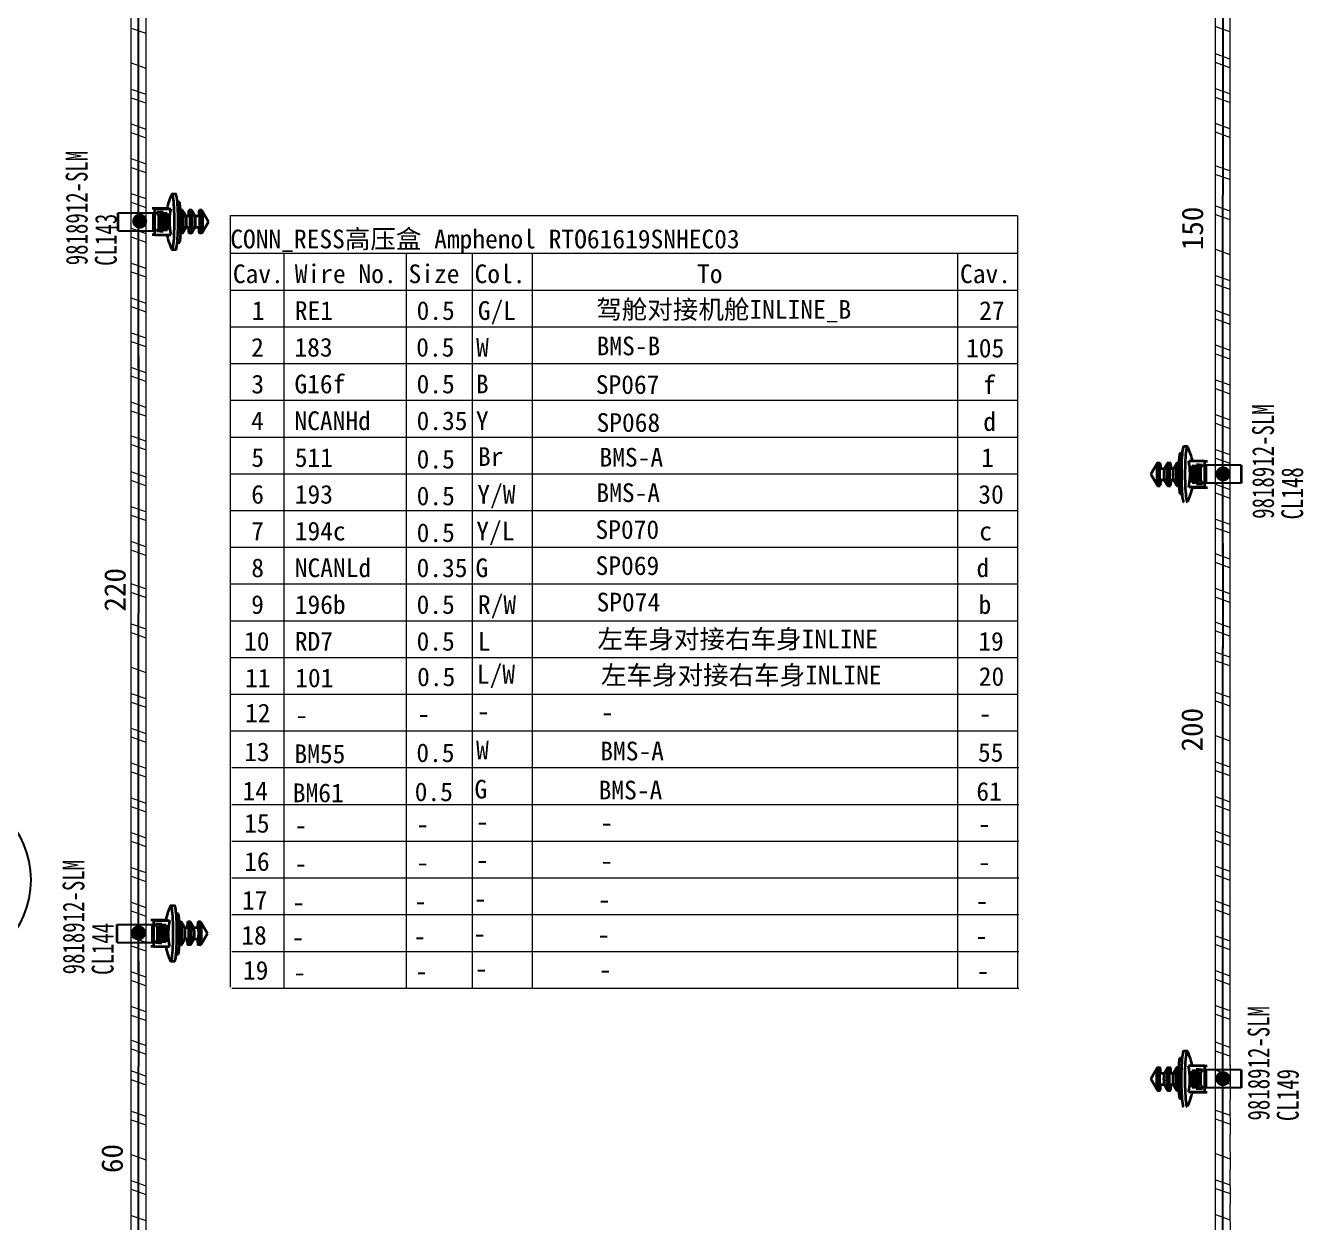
# Model space of a CAD drawing. Header units: millimetres. Extents: x 17 to 3784, y 12 to 1382.
# Drawn here: x 2020.1 to 2106.5, y 214.5 to 295.4 of the extents above; entities that cross this region are included whole.
import ezdxf

# ---------------------------------------------------------------- set-up
doc = ezdxf.new("R2010")
doc.units = ezdxf.units.MM
doc.layers.add('ENT', color=7, linetype='Continuous', lineweight=18)
doc.layers.add('粗实线层', color=7, linetype='Continuous', lineweight=35)
doc.styles.add('FangSong_GB2312_Style', font='simfang.ttf')
doc.styles.add('foton', font='', dxfattribs={"width": 0.7})
doc.styles.get('foton').set_extended_font_data('宋体')

msp = doc.modelspace()

# ---------------------------------------------------------------- hatches: boundary and pattern name
h = msp.add_hatch(color=0)
edge = h.paths.add_edge_path(flags=0)
edge.add_arc((2027.787, 282.21), 0.507, 180, 540)
h = msp.add_hatch(color=0)
edge = h.paths.add_edge_path(flags=0)
edge.add_arc((2101.051, 265.116), 0.507, 180, 540)
h = msp.add_hatch(color=0)
edge = h.paths.add_edge_path(flags=0)
edge.add_arc((2027.704, 234.071), 0.507, 180, 540)
h = msp.add_hatch(color=0)
edge = h.paths.add_edge_path(flags=0)
edge.add_arc((2101.041, 224.213), 0.507, 180, 540)

# ---------------------------------------------------------------- linework, layer by layer
at = {"color": 0, "lineweight": 35, "ltscale": 0.027679}
for p, q in [((2029.973, 284.053), (2030.219, 284.053)), ((2029.973, 280.288), (2030.219, 280.288)), ((2098.641, 266.975), (2098.396, 266.975)), ((2029.89, 235.915), (2030.136, 235.915)), ((2029.89, 232.15), (2030.136, 232.15)), ((2098.631, 226.072), (2098.386, 226.072))]:
    msp.add_line(p, q, dxfattribs=at)
at = {"color": 0}
for p, q in [((2026.336, 282.78), (2028.726, 282.779)), ((2026.336, 281.557), (2028.726, 281.561)), ((2102.278, 265.706), (2099.889, 265.702)), ((2102.278, 264.483), (2099.888, 264.484)), ((2026.254, 234.641), (2028.643, 234.641)), ((2026.253, 233.419), (2028.643, 233.422)), ((2102.268, 224.803), (2099.879, 224.799)), ((2102.268, 223.58), (2099.878, 223.581))]:
    msp.add_line(p, q, dxfattribs=at)
at = {"color": 0, "lineweight": 35, "ltscale": 0.137499}
for p, q in [((2026.336, 281.557), (2026.336, 282.78)), ((2028.726, 281.561), (2028.726, 282.779)), ((2099.889, 265.702), (2099.888, 264.484)), ((2102.278, 265.706), (2102.278, 264.483)), ((2026.253, 233.419), (2026.254, 234.641)), ((2028.643, 233.422), (2028.643, 234.641)), ((2099.879, 224.799), (2099.878, 223.581)), ((2102.268, 224.803), (2102.268, 223.58))]:
    msp.add_line(p, q, dxfattribs=at)
at = {"color": 0, "lineweight": 35, "ltscale": 0.021804}
for p, q in [((2028.813, 283.052), (2028.62, 283.061)), ((2029.172, 282.728), (2029.365, 282.72)), ((2028.813, 281.28), (2028.62, 281.289)), ((2029.171, 281.621), (2029.364, 281.613)), ((2029.171, 281.532), (2029.364, 281.524)), ((2029.458, 281.621), (2029.651, 281.613)), ((2099.156, 265.641), (2098.963, 265.65)), ((2099.443, 265.73), (2099.25, 265.738)), ((2099.443, 265.641), (2099.25, 265.65)), ((2099.802, 265.982), (2099.995, 265.974)), ((2099.442, 264.534), (2099.249, 264.542)), ((2099.801, 264.21), (2099.994, 264.202)), ((2028.73, 234.914), (2028.537, 234.922)), ((2029.089, 234.59), (2029.282, 234.582)), ((2029.088, 233.394), (2029.281, 233.386)), ((2029.089, 233.483), (2029.282, 233.474)), ((2029.375, 233.483), (2029.568, 233.474)), ((2028.73, 233.142), (2028.537, 233.15)), ((2099.146, 224.739), (2098.953, 224.747)), ((2099.433, 224.827), (2099.24, 224.836)), ((2099.433, 224.739), (2099.24, 224.747)), ((2099.792, 225.079), (2099.985, 225.071)), ((2099.433, 223.631), (2099.24, 223.639)), ((2099.791, 223.307), (2099.984, 223.299))]:
    msp.add_line(p, q, dxfattribs=at)
at = {"color": 0, "lineweight": 35, "ltscale": 0.113794}
for p, q in [((2029.628, 283.061), (2028.62, 283.061)), ((2098.986, 264.202), (2099.994, 264.202)), ((2029.546, 234.922), (2028.537, 234.922)), ((2098.976, 223.299), (2099.984, 223.299))]:
    msp.add_line(p, q, dxfattribs=at)
at = {"color": 0, "lineweight": 35, "ltscale": 0.120856}
for p, q in [((2028.813, 283.052), (2029.884, 283.052)), ((2028.813, 281.28), (2029.883, 281.28)), ((2099.802, 265.982), (2098.731, 265.982)), ((2099.801, 264.21), (2098.73, 264.21)), ((2028.73, 234.914), (2029.801, 234.914)), ((2028.73, 233.142), (2029.801, 233.142)), ((2099.792, 225.079), (2098.721, 225.079)), ((2099.791, 223.307), (2098.72, 223.307))]:
    msp.add_line(p, q, dxfattribs=at)
at = {"color": 0, "lineweight": 35, "ltscale": 0.199999}
for p, q in [((2028.813, 281.28), (2028.813, 283.052)), ((2099.802, 265.982), (2099.801, 264.21)), ((2028.73, 233.142), (2028.73, 234.914)), ((2099.792, 225.079), (2099.791, 223.307))]:
    msp.add_line(p, q, dxfattribs=at)
at = {"color": 0, "lineweight": 35, "ltscale": 0.015}
for p, q in [((2028.946, 282.809), (2028.946, 282.676)), ((2099.669, 264.454), (2099.669, 264.587)), ((2028.863, 234.67), (2028.863, 234.538)), ((2099.659, 223.551), (2099.659, 223.684))]:
    msp.add_line(p, q, dxfattribs=at)
at = {"color": 0, "lineweight": 35, "ltscale": 0.047321}
for p, q in [((2029.365, 282.809), (2028.946, 282.809)), ((2029.364, 281.524), (2028.945, 281.524)), ((2099.25, 265.738), (2099.669, 265.738)), ((2099.249, 264.454), (2099.669, 264.454)), ((2029.282, 234.67), (2028.863, 234.67)), ((2029.281, 233.386), (2028.862, 233.386)), ((2099.24, 224.836), (2099.659, 224.836)), ((2099.24, 223.551), (2099.659, 223.551))]:
    msp.add_line(p, q, dxfattribs=at)
at = {"color": 0, "lineweight": 35, "ltscale": 0.012463}
for p, q in [((2028.946, 282.681), (2029.056, 282.676)), ((2099.669, 264.582), (2099.558, 264.587)), ((2028.863, 234.542), (2028.973, 234.538)), ((2099.659, 223.679), (2099.549, 223.684))]:
    msp.add_line(p, q, dxfattribs=at)
at = {"color": 0, "lineweight": 35, "ltscale": 0.012451}
for p, q in [((2028.946, 282.676), (2029.056, 282.676)), ((2029.38, 282.609), (2029.49, 282.609)), ((2028.945, 281.657), (2029.055, 281.657)), ((2029.38, 281.723), (2029.49, 281.723)), ((2099.234, 265.54), (2099.124, 265.54)), ((2099.669, 265.605), (2099.559, 265.605)), ((2099.234, 264.654), (2099.124, 264.654)), ((2099.669, 264.587), (2099.558, 264.587)), ((2028.863, 234.538), (2028.973, 234.538)), ((2029.297, 234.47), (2029.408, 234.47)), ((2028.862, 233.519), (2028.973, 233.519)), ((2029.297, 233.584), (2029.407, 233.584)), ((2099.659, 224.703), (2099.549, 224.703)), ((2099.225, 224.637), (2099.114, 224.637)), ((2099.224, 223.751), (2099.114, 223.751)), ((2099.659, 223.684), (2099.549, 223.684))]:
    msp.add_line(p, q, dxfattribs=at)
at = {"color": 0, "lineweight": 35, "ltscale": 0.114999}
for p, q in [((2029.056, 282.676), (2029.055, 281.657)), ((2099.558, 264.587), (2099.559, 265.605)), ((2028.973, 234.538), (2028.973, 233.519)), ((2099.549, 223.684), (2099.549, 224.703))]:
    msp.add_line(p, q, dxfattribs=at)
at = {"color": 0, "lineweight": 35, "ltscale": 0.009064}
for p, q in [((2029.172, 282.728), (2029.172, 282.809)), ((2099.442, 264.534), (2099.442, 264.454)), ((2029.089, 234.59), (2029.089, 234.67)), ((2099.433, 223.631), (2099.433, 223.551))]:
    msp.add_line(p, q, dxfattribs=at)
at = {"color": 0, "lineweight": 35, "ltscale": 0.1}
for p, q in [((2029.18, 281.724), (2029.18, 282.61)), ((2029.574, 281.727), (2029.574, 282.613)), ((2099.04, 265.536), (2099.04, 264.65)), ((2099.434, 265.539), (2099.434, 264.653)), ((2029.097, 233.585), (2029.098, 234.471)), ((2029.491, 233.588), (2029.491, 234.474)), ((2099.03, 224.633), (2099.03, 223.747)), ((2099.424, 224.636), (2099.424, 223.75))]:
    msp.add_line(p, q, dxfattribs=at)
at = {"color": 0, "lineweight": 35, "ltscale": 0.018183}
for p, q in [((2029.342, 282.61), (2029.18, 282.61)), ((2099.273, 264.652), (2099.434, 264.653)), ((2029.259, 234.472), (2029.098, 234.471)), ((2099.263, 223.749), (2099.424, 223.75))]:
    msp.add_line(p, q, dxfattribs=at)
at = {"color": 0, "lineweight": 35, "ltscale": 0.000439867}
for p, q in [((2029.18, 282.61), (2029.184, 282.61)), ((2099.434, 264.653), (2099.43, 264.653)), ((2029.098, 234.471), (2029.101, 234.471)), ((2099.424, 223.75), (2099.42, 223.75))]:
    msp.add_line(p, q, dxfattribs=at)
at = {"color": 0, "lineweight": 35, "ltscale": 0.019922}
for p, q in [((2029.184, 282.61), (2029.361, 282.61)), ((2029.184, 281.724), (2029.361, 281.724)), ((2099.43, 265.539), (2099.254, 265.539)), ((2099.43, 264.653), (2099.253, 264.653)), ((2029.101, 234.471), (2029.278, 234.471)), ((2029.101, 233.585), (2029.278, 233.585)), ((2099.42, 224.636), (2099.244, 224.636)), ((2099.42, 223.75), (2099.244, 223.75))]:
    msp.add_line(p, q, dxfattribs=at)
at = {"color": 0, "lineweight": 35, "ltscale": 0.099999}
for p, q in [((2029.184, 281.724), (2029.184, 282.61)), ((2029.361, 281.724), (2029.361, 282.61)), ((2099.254, 265.539), (2099.253, 264.653)), ((2099.43, 265.539), (2099.43, 264.653)), ((2029.101, 233.585), (2029.101, 234.471)), ((2029.278, 233.585), (2029.278, 234.471)), ((2099.244, 224.636), (2099.244, 223.75)), ((2099.42, 224.636), (2099.42, 223.75))]:
    msp.add_line(p, q, dxfattribs=at)
at = {"color": 0, "lineweight": 35, "ltscale": 0.002853}
for p, q in [((2029.316, 282.611), (2029.342, 282.61)), ((2099.298, 264.651), (2099.273, 264.652)), ((2029.233, 234.473), (2029.259, 234.472)), ((2099.288, 223.748), (2099.263, 223.749))]:
    msp.add_line(p, q, dxfattribs=at)
at = {"color": 0, "lineweight": 35, "ltscale": 0.023842}
for p, q in [((2029.536, 282.614), (2029.325, 282.612)), ((2099.078, 264.648), (2099.29, 264.651)), ((2029.453, 234.476), (2029.242, 234.473)), ((2099.069, 223.745), (2099.28, 223.748))]:
    msp.add_line(p, q, dxfattribs=at)
at = {"color": 0, "lineweight": 35, "ltscale": 0.002181}
for p, q in [((2029.361, 282.61), (2029.38, 282.609)), ((2029.361, 281.724), (2029.38, 281.723)), ((2099.254, 265.539), (2099.234, 265.54)), ((2099.253, 264.653), (2099.234, 264.654)), ((2029.278, 234.471), (2029.297, 234.47)), ((2029.278, 233.585), (2029.297, 233.584)), ((2099.244, 224.636), (2099.225, 224.637)), ((2099.244, 223.75), (2099.224, 223.751))]:
    msp.add_line(p, q, dxfattribs=at)
at = {"color": 0, "lineweight": 35, "ltscale": 0.010001}
for p, q in [((2029.365, 282.72), (2029.365, 282.809)), ((2029.364, 281.524), (2029.364, 281.613)), ((2099.25, 265.738), (2099.25, 265.65)), ((2099.249, 264.542), (2099.249, 264.454)), ((2029.282, 234.582), (2029.282, 234.67)), ((2029.281, 233.386), (2029.282, 233.474)), ((2099.24, 224.836), (2099.24, 224.747)), ((2099.24, 223.639), (2099.24, 223.551))]:
    msp.add_line(p, q, dxfattribs=at)
at = {"color": 0, "lineweight": 35, "ltscale": 0.032379}
for p, q in [((2029.652, 282.72), (2029.365, 282.72)), ((2098.963, 264.542), (2099.249, 264.542)), ((2029.569, 234.582), (2029.282, 234.582)), ((2098.953, 223.639), (2099.24, 223.639))]:
    msp.add_line(p, q, dxfattribs=at)
at = {"color": 0, "lineweight": 35, "ltscale": 0.099998}
for p, q in [((2029.38, 281.723), (2029.38, 282.609)), ((2029.49, 281.723), (2029.49, 282.609)), ((2099.124, 265.54), (2099.124, 264.654)), ((2099.234, 265.54), (2099.234, 264.654)), ((2029.297, 233.584), (2029.297, 234.47)), ((2029.407, 233.584), (2029.408, 234.47)), ((2099.114, 224.637), (2099.114, 223.751)), ((2099.225, 224.637), (2099.224, 223.751))]:
    msp.add_line(p, q, dxfattribs=at)
at = {"color": 0, "lineweight": 35, "ltscale": 0.012045}
for p, q in [((2029.459, 282.72), (2029.459, 282.613)), ((2099.156, 264.542), (2099.156, 264.649)), ((2029.376, 234.582), (2029.376, 234.475)), ((2099.146, 223.639), (2099.146, 223.746))]:
    msp.add_line(p, q, dxfattribs=at)
at = {"color": 0, "lineweight": 35, "ltscale": 0.001513}
for p, q in [((2029.49, 282.609), (2029.477, 282.611)), ((2099.124, 264.654), (2099.137, 264.651)), ((2029.408, 234.47), (2029.394, 234.473)), ((2099.114, 223.751), (2099.127, 223.748))]:
    msp.add_line(p, q, dxfattribs=at)
at = {"color": 0, "lineweight": 35, "ltscale": 0.010273}
for p, q in [((2029.483, 282.611), (2029.574, 282.613)), ((2099.131, 264.651), (2099.04, 264.65)), ((2029.4, 234.473), (2029.491, 234.474)), ((2099.121, 223.748), (2099.03, 223.747))]:
    msp.add_line(p, q, dxfattribs=at)
at = {"color": 0, "lineweight": 35, "ltscale": 0.004356}
for p, q in [((2029.574, 282.613), (2029.536, 282.614)), ((2099.04, 264.65), (2099.078, 264.648)), ((2029.491, 234.474), (2029.453, 234.476)), ((2099.03, 223.747), (2099.069, 223.745))]:
    msp.add_line(p, q, dxfattribs=at)
at = {"color": 0, "lineweight": 35, "ltscale": 0.124999}
for p, q in [((2029.652, 282.72), (2029.651, 281.613)), ((2098.963, 264.542), (2098.963, 265.65)), ((2029.569, 234.582), (2029.568, 233.474)), ((2098.953, 223.639), (2098.953, 224.747))]:
    msp.add_line(p, q, dxfattribs=at)
at = {"color": 0, "lineweight": 35, "ltscale": 0.018536}
for p, q in [((2030.68, 282.946), (2030.516, 282.946)), ((2097.934, 264.317), (2098.098, 264.317)), ((2030.597, 234.808), (2030.433, 234.808)), ((2097.924, 223.414), (2098.089, 223.414))]:
    msp.add_line(p, q, dxfattribs=at)
at = {"color": 0, "lineweight": 35, "ltscale": 0.051178}
for p, q in [((2030.921, 282.547), (2030.69, 282.938)), ((2097.693, 264.715), (2097.924, 264.325)), ((2030.838, 234.409), (2030.607, 234.799)), ((2097.683, 223.812), (2097.914, 223.422))]:
    msp.add_line(p, q, dxfattribs=at)
at = {"color": 0, "lineweight": 35, "ltscale": 0.019769}
for p, q in [((2031.299, 282.946), (2031.124, 282.946)), ((2031.299, 281.395), (2031.124, 281.395)), ((2097.315, 265.867), (2097.49, 265.867)), ((2097.315, 264.317), (2097.49, 264.317)), ((2031.217, 234.808), (2031.041, 234.808)), ((2031.217, 233.257), (2031.041, 233.257)), ((2097.305, 224.964), (2097.48, 224.964)), ((2097.305, 223.414), (2097.48, 223.414))]:
    msp.add_line(p, q, dxfattribs=at)
at = {"color": 0, "lineweight": 35, "ltscale": 0.051179}
for p, q in [((2031.54, 282.547), (2031.309, 282.938)), ((2031.54, 281.794), (2031.309, 281.404)), ((2097.074, 265.469), (2097.305, 265.859)), ((2097.074, 264.715), (2097.305, 264.325)), ((2031.457, 234.409), (2031.226, 234.799)), ((2031.457, 233.655), (2031.226, 233.265)), ((2097.064, 224.566), (2097.295, 224.956)), ((2097.064, 223.812), (2097.295, 223.422))]:
    msp.add_line(p, q, dxfattribs=at)
at = {"color": 0, "lineweight": 35, "ltscale": 0.017883}
for p, q in [((2031.982, 282.946), (2031.824, 282.946)), ((2031.982, 281.395), (2031.824, 281.395)), ((2096.632, 265.867), (2096.791, 265.867)), ((2096.632, 264.317), (2096.791, 264.317)), ((2031.899, 234.808), (2031.741, 234.808)), ((2031.899, 233.257), (2031.741, 233.257)), ((2096.622, 224.964), (2096.781, 224.964)), ((2096.622, 223.414), (2096.781, 223.414))]:
    msp.add_line(p, q, dxfattribs=at)
at = {"color": 0, "lineweight": 35, "ltscale": 0.10061}
for p, q in [((2032.446, 282.171), (2031.992, 282.938)), ((2096.168, 265.092), (2096.622, 264.325)), ((2032.363, 234.032), (2031.909, 234.799)), ((2096.158, 224.189), (2096.613, 223.422))]:
    msp.add_line(p, q, dxfattribs=at)
at = {"color": 0, "lineweight": 35, "ltscale": 0.02207}
for p, q in [((2030.575, 282.551), (2030.379, 282.551)), ((2030.575, 281.79), (2030.379, 281.79)), ((2098.039, 265.473), (2098.235, 265.473)), ((2098.039, 264.711), (2098.235, 264.711)), ((2030.492, 234.413), (2030.296, 234.413)), ((2030.492, 233.651), (2030.296, 233.651)), ((2098.03, 224.57), (2098.225, 224.57)), ((2098.03, 223.808), (2098.225, 223.808))]:
    msp.add_line(p, q, dxfattribs=at)
at = {"color": 0, "lineweight": 35, "ltscale": 0.051177}
for p, q in [((2030.921, 281.794), (2030.69, 281.404)), ((2097.693, 265.469), (2097.924, 265.859)), ((2030.838, 233.655), (2030.607, 233.265)), ((2097.683, 224.566), (2097.914, 224.956))]:
    msp.add_line(p, q, dxfattribs=at)
at = {"color": 0, "lineweight": 35, "ltscale": 0.029858}
for p, q in [((2031.183, 282.551), (2030.919, 282.551)), ((2031.183, 281.79), (2030.919, 281.79)), ((2097.431, 265.473), (2097.696, 265.473)), ((2097.431, 264.711), (2097.696, 264.711)), ((2031.1, 234.413), (2030.836, 234.413)), ((2031.1, 233.651), (2030.836, 233.651)), ((2097.421, 224.57), (2097.686, 224.57)), ((2097.421, 223.808), (2097.686, 223.808))]:
    msp.add_line(p, q, dxfattribs=at)
at = {"color": 0, "lineweight": 35, "ltscale": 0.032245}
for p, q in [((2031.824, 282.551), (2031.538, 282.551)), ((2031.824, 281.79), (2031.538, 281.79)), ((2096.791, 265.473), (2097.076, 265.473)), ((2096.791, 264.711), (2097.076, 264.711)), ((2031.741, 234.413), (2031.455, 234.413)), ((2031.741, 233.651), (2031.455, 233.651)), ((2096.781, 224.57), (2097.066, 224.57)), ((2096.781, 223.808), (2097.066, 223.808))]:
    msp.add_line(p, q, dxfattribs=at)
at = {"color": 0, "lineweight": 35, "ltscale": 0.100609}
for p, q in [((2032.446, 282.171), (2031.992, 281.404)), ((2096.168, 265.092), (2096.622, 265.859)), ((2032.363, 234.032), (2031.909, 233.265)), ((2096.158, 224.189), (2096.612, 224.956))]:
    msp.add_line(p, q, dxfattribs=at)
at = {"color": 0, "lineweight": 35, "ltscale": 0.014999}
for p, q in [((2028.945, 281.657), (2028.945, 281.524)), ((2099.669, 265.605), (2099.669, 265.738)), ((2028.862, 233.519), (2028.862, 233.386)), ((2099.659, 224.703), (2099.659, 224.836))]:
    msp.add_line(p, q, dxfattribs=at)
at = {"color": 0, "lineweight": 35, "ltscale": 0.025537}
for p, q in [((2029.171, 281.532), (2028.945, 281.532)), ((2099.443, 265.73), (2099.669, 265.73)), ((2029.088, 233.394), (2028.862, 233.394)), ((2099.433, 224.827), (2099.659, 224.827))]:
    msp.add_line(p, q, dxfattribs=at)
at = {"color": 0, "lineweight": 35, "ltscale": 0.01}
for p, q in [((2029.171, 281.532), (2029.171, 281.621)), ((2099.443, 265.73), (2099.443, 265.641)), ((2029.088, 233.394), (2029.089, 233.483)), ((2099.433, 224.827), (2099.433, 224.739))]:
    msp.add_line(p, q, dxfattribs=at)
at = {"color": 0, "lineweight": 35, "ltscale": 0.032373}
for p, q in [((2029.458, 281.621), (2029.171, 281.621)), ((2029.651, 281.613), (2029.364, 281.613)), ((2098.963, 265.65), (2099.25, 265.65)), ((2099.156, 265.641), (2099.443, 265.641)), ((2029.375, 233.483), (2029.089, 233.483)), ((2029.568, 233.474), (2029.282, 233.474)), ((2098.953, 224.747), (2099.24, 224.747)), ((2099.146, 224.739), (2099.433, 224.739))]:
    msp.add_line(p, q, dxfattribs=at)
at = {"color": 0, "lineweight": 35, "ltscale": 0.000439834}
for p, q in [((2029.18, 281.724), (2029.184, 281.724)), ((2099.434, 265.539), (2099.43, 265.539)), ((2029.097, 233.585), (2029.101, 233.585)), ((2099.424, 224.636), (2099.42, 224.636))]:
    msp.add_line(p, q, dxfattribs=at)
at = {"color": 0, "lineweight": 35, "ltscale": 0.01149}
for p, q in [((2029.458, 281.723), (2029.458, 281.621)), ((2099.156, 265.54), (2099.156, 265.641)), ((2029.375, 233.584), (2029.375, 233.483)), ((2099.146, 224.637), (2099.146, 224.739))]:
    msp.add_line(p, q, dxfattribs=at)
at = {"color": 0, "lineweight": 35, "ltscale": 0.009468}
for p, q in [((2029.49, 281.725), (2029.574, 281.727)), ((2099.124, 265.537), (2099.04, 265.536)), ((2029.407, 233.587), (2029.491, 233.588)), ((2099.114, 224.634), (2099.03, 224.633))]:
    msp.add_line(p, q, dxfattribs=at)
at = {"color": 0, "lineweight": 35, "ltscale": 0.01853}
for p, q in [((2030.68, 281.395), (2030.516, 281.395)), ((2097.934, 265.867), (2098.098, 265.867)), ((2030.597, 233.257), (2030.433, 233.257)), ((2097.924, 224.964), (2098.088, 224.964))]:
    msp.add_line(p, q, dxfattribs=at)
at = {"color": 0, "linetype": 'Continuous', "lineweight": 25}
for points in [[(2101.031, 301.3), (2101.031, 283.96)], [(2027.706, 272.268), (2027.706, 296.564)], [(2101.031, 259.664), (2101.031, 283.96)], [(2027.704, 273.025), (2027.704, 255.685)], [(2101.031, 260.423), (2101.031, 253.321)], [(2027.704, 231.389), (2027.704, 255.685)], [(2101.032, 225.021), (2101.032, 253.391)], [(2027.704, 232.148), (2027.704, 225.046)], [(2027.703, 198.432), (2027.703, 225.054)], [(2101.033, 198.492), (2101.033, 225.114)]]:
    msp.add_lwpolyline(points, dxfattribs=at)
at = {"color": 0, "linetype": 'Continuous', "lineweight": 13}
for points in [[(2101.031, 301.291), (2101.031, 283.96)], [(2027.706, 296.564), (2027.706, 273.053)], [(2101.031, 283.96), (2101.031, 260.45)], [(2033.912, 282.589), (2087.148, 282.589)], [(2033.912, 282.589), (2033.912, 230.396)], [(2033.912, 280.039), (2087.148, 280.039)], [(2033.912, 277.553), (2087.148, 277.553)], [(2033.912, 275.068), (2087.148, 275.068)], [(2027.704, 273.016), (2027.704, 255.685)], [(2033.912, 272.582), (2087.148, 272.582)], [(2033.912, 270.097), (2087.148, 270.097)], [(2033.912, 267.611), (2087.148, 267.611)], [(2033.912, 265.126), (2087.148, 265.126)], [(2033.912, 262.64), (2087.148, 262.64)], [(2033.912, 260.154), (2087.148, 260.154)], [(2101.031, 260.415), (2101.031, 253.321)], [(2033.912, 257.669), (2087.148, 257.669)], [(2027.704, 255.685), (2027.704, 232.174)], [(2033.912, 255.183), (2087.148, 255.183)], [(2033.912, 252.698), (2087.148, 252.698)], [(2101.032, 251.065), (2101.032, 227.554)], [(2033.912, 250.212), (2087.148, 250.212)], [(2033.912, 247.727), (2087.148, 247.727)], [(2034.015, 245.249), (2087.252, 245.249)], [(2034.015, 242.763), (2087.252, 242.763)], [(2034.015, 240.278), (2087.252, 240.278)], [(2034.015, 237.792), (2087.252, 237.792)], [(2034.015, 235.307), (2087.252, 235.307)], [(2034.015, 232.821), (2087.252, 232.821)], [(2027.704, 232.139), (2027.704, 225.046)], [(2034.015, 230.336), (2087.252, 230.336)], [(2027.703, 222.728), (2027.703, 199.217)], [(2101.033, 222.788), (2101.033, 199.277)]]:
    msp.add_lwpolyline(points, dxfattribs=at)
at = {"color": 0, "linetype": 'Continuous', "lineweight": 0}
for points in [[(2027.217, 294.209), (2027.216, 296.564)], [(2028.195, 296.564), (2028.197, 294.209)], [(2100.541, 294.231), (2100.541, 296.585)], [(2101.522, 296.585), (2101.522, 294.231)], [(2027.216, 295.269), (2028.197, 294.916)], [(2101.503, 295.025), (2100.522, 295.378)], [(2027.217, 291.855), (2027.216, 294.209)], [(2028.195, 294.209), (2028.197, 291.855)], [(2100.541, 291.877), (2100.541, 294.231)], [(2101.522, 294.231), (2101.522, 291.877)], [(2101.522, 293.172), (2100.541, 293.525)], [(2027.216, 292.915), (2028.197, 292.561)], [(2101.522, 292.583), (2100.541, 292.936)], [(2027.217, 289.501), (2027.216, 291.855)], [(2028.195, 291.855), (2028.197, 289.501)], [(2100.541, 289.522), (2100.541, 291.877)], [(2101.522, 291.877), (2101.522, 289.522)], [(2027.216, 291.149), (2028.197, 290.796)], [(2027.216, 290.56), (2028.197, 290.207)], [(2101.522, 290.817), (2100.541, 291.17)], [(2101.522, 290.229), (2100.541, 290.582)], [(2100.541, 286.16), (2100.541, 289.522)], [(2101.522, 289.522), (2101.522, 286.079)], [(2027.217, 287.146), (2027.216, 289.501)], [(2027.216, 288.794), (2028.197, 288.441)], [(2028.195, 289.501), (2028.197, 287.146)], [(2101.522, 288.463), (2100.541, 288.816)], [(2027.216, 288.206), (2028.197, 287.853)], [(2101.522, 287.874), (2100.541, 288.227)], [(2027.217, 284.792), (2027.216, 287.146)], [(2028.195, 287.146), (2028.197, 284.792)], [(2027.216, 286.44), (2028.197, 286.087)], [(2100.541, 283.96), (2100.541, 286.314)], [(2101.522, 286.314), (2101.522, 283.96)], [(2027.216, 285.851), (2028.197, 285.498)], [(2101.51, 285.609), (2100.529, 285.962)], [(2101.51, 285.02), (2100.529, 285.373)], [(2027.217, 282.438), (2027.216, 284.792)], [(2028.195, 284.792), (2028.197, 282.438)], [(2027.216, 284.086), (2028.197, 283.733)], [(2027.216, 283.497), (2028.197, 283.144)], [(2100.542, 281.606), (2100.541, 283.96)], [(2101.521, 283.96), (2101.522, 281.606)], [(2100.541, 283.254), (2101.522, 282.902)], [(2100.541, 282.665), (2101.522, 282.312)], [(2027.217, 280.083), (2027.216, 282.438)], [(2028.195, 282.438), (2028.197, 280.083)], [(2027.216, 281.731), (2028.197, 281.378)], [(2027.216, 281.143), (2028.197, 280.79)], [(2100.542, 279.251), (2100.541, 281.606)], [(2101.521, 281.606), (2101.522, 279.251)], [(2027.217, 277.729), (2027.216, 280.083)], [(2028.195, 280.083), (2028.197, 277.729)], [(2100.541, 280.311), (2101.522, 279.958)], [(2027.216, 279.377), (2028.197, 279.024)], [(2100.542, 276.897), (2100.541, 279.251)], [(2101.521, 279.251), (2101.522, 276.897)], [(2027.216, 278.788), (2028.197, 278.435)], [(2100.541, 278.545), (2101.522, 278.192)], [(2027.217, 275.375), (2027.216, 277.729)], [(2028.195, 277.729), (2028.197, 275.375)], [(2100.541, 277.957), (2101.522, 277.603)], [(2027.216, 277.023), (2028.197, 276.67)], [(2100.542, 274.543), (2100.541, 276.897)], [(2101.521, 276.897), (2101.522, 274.543)], [(2027.216, 276.434), (2028.197, 276.081)], [(2100.541, 276.191), (2101.522, 275.838)], [(2027.217, 273.02), (2027.216, 275.375)], [(2028.195, 275.375), (2028.197, 273.02)], [(2100.541, 275.602), (2101.522, 275.249)], [(2027.216, 274.668), (2028.197, 274.315)], [(2027.216, 274.08), (2028.197, 273.727)], [(2100.542, 272.188), (2100.541, 274.543)], [(2101.521, 274.543), (2101.522, 272.188)], [(2100.541, 273.836), (2101.522, 273.483)], [(2100.541, 273.248), (2101.522, 272.895)], [(2027.213, 270.664), (2027.213, 273.019)], [(2028.194, 271.959), (2027.213, 272.312)], [(2028.194, 273.019), (2028.194, 270.664)], [(2028.194, 271.371), (2027.213, 271.724)], [(2100.542, 269.834), (2100.541, 272.188)], [(2100.541, 271.482), (2101.522, 271.129)], [(2101.521, 272.188), (2101.522, 269.834)], [(2027.213, 268.31), (2027.213, 270.664)], [(2028.194, 270.664), (2028.194, 268.31)], [(2100.541, 270.893), (2101.522, 270.54)], [(2028.194, 269.605), (2027.213, 269.958)], [(2100.542, 267.48), (2100.541, 269.834)], [(2101.521, 269.834), (2101.522, 267.48)], [(2028.194, 269.016), (2027.213, 269.369)], [(2100.541, 269.128), (2101.522, 268.775)], [(2027.213, 265.956), (2027.213, 268.31)], [(2028.194, 268.31), (2028.194, 265.956)], [(2100.541, 268.539), (2101.522, 268.186)], [(2028.175, 267.338), (2027.194, 267.691)], [(2028.175, 266.749), (2027.194, 267.103)], [(2100.542, 265.125), (2100.541, 267.48)], [(2101.521, 267.48), (2101.522, 265.125)], [(2100.541, 266.773), (2101.522, 266.42)], [(2027.213, 263.601), (2027.213, 265.956)], [(2028.194, 265.956), (2028.194, 263.601)], [(2100.541, 266.185), (2101.522, 265.832)], [(2028.194, 264.896), (2027.213, 265.249)], [(2028.194, 264.308), (2027.213, 264.661)], [(2100.542, 262.771), (2100.541, 265.125)], [(2101.521, 265.125), (2101.522, 262.771)], [(2027.213, 261.247), (2027.213, 263.601)], [(2028.194, 263.601), (2028.194, 261.247)], [(2100.541, 264.419), (2101.522, 264.066)], [(2100.541, 263.83), (2101.522, 263.477)], [(2028.194, 262.542), (2027.213, 262.895)], [(2100.542, 260.417), (2100.541, 262.771)], [(2101.521, 262.771), (2101.522, 260.417)], [(2028.194, 261.953), (2027.213, 262.306)], [(2100.541, 262.065), (2101.522, 261.711)], [(2027.213, 257.884), (2027.213, 261.247)], [(2028.194, 261.247), (2028.194, 257.804)], [(2100.541, 261.476), (2101.522, 261.123)], [(2028.194, 260.187), (2027.213, 260.541)], [(2100.541, 258.063), (2100.541, 260.417)], [(2101.522, 260.417), (2101.522, 258.063)], [(2028.194, 259.599), (2027.213, 259.952)], [(2101.522, 259.358), (2100.541, 259.711)], [(2101.522, 258.769), (2100.541, 259.122)], [(2028.182, 257.333), (2027.201, 257.687)], [(2027.213, 255.685), (2027.213, 258.039)], [(2028.194, 258.039), (2028.194, 255.685)], [(2100.541, 255.709), (2100.541, 258.063)], [(2101.522, 258.063), (2101.522, 255.709)], [(2028.182, 256.745), (2027.201, 257.098)], [(2101.522, 257.004), (2100.541, 257.357)], [(2101.522, 256.415), (2100.541, 256.768)], [(2027.214, 253.33), (2027.213, 255.685)], [(2027.213, 254.978), (2028.194, 254.626)], [(2028.193, 255.685), (2028.194, 253.33)], [(2101.502, 254.737), (2100.521, 255.09)], [(2100.541, 253.354), (2100.541, 255.709)], [(2101.522, 255.709), (2101.522, 253.354)], [(2027.213, 254.39), (2028.194, 254.037)], [(2101.502, 254.148), (2100.521, 254.501)], [(2027.214, 250.976), (2027.213, 253.33)], [(2028.193, 253.33), (2028.194, 250.976)], [(2100.541, 251.065), (2100.541, 253.419)], [(2101.522, 253.419), (2101.522, 251.065)], [(2101.51, 252.713), (2100.529, 253.067)], [(2101.51, 252.125), (2100.529, 252.478)], [(2027.213, 252.035), (2028.194, 251.682)], [(2027.214, 248.622), (2027.213, 250.976)], [(2028.193, 250.976), (2028.194, 248.622)], [(2100.543, 248.71), (2100.541, 251.065)], [(2101.521, 251.065), (2101.522, 248.71)], [(2027.213, 250.27), (2028.194, 249.917)], [(2100.541, 250.358), (2101.522, 250.007)], [(2100.541, 249.77), (2101.522, 249.417)], [(2027.213, 249.681), (2028.194, 249.328)], [(2027.214, 246.267), (2027.213, 248.622)], [(2028.193, 248.622), (2028.194, 246.267)], [(2100.543, 246.356), (2100.541, 248.71)], [(2101.521, 248.71), (2101.522, 246.356)], [(2027.213, 247.915), (2028.194, 247.562)], [(2027.213, 247.327), (2028.194, 246.974)], [(2100.541, 247.416), (2101.522, 247.062)], [(2100.543, 244.002), (2100.541, 246.356)], [(2101.521, 246.356), (2101.522, 244.002)], [(2027.214, 243.913), (2027.213, 246.267)], [(2027.213, 245.561), (2028.194, 245.208)], [(2028.193, 246.267), (2028.194, 243.913)], [(2100.541, 245.65), (2101.522, 245.297)], [(2027.213, 244.972), (2028.194, 244.619)], [(2100.541, 245.061), (2101.522, 244.708)], [(2027.214, 241.559), (2027.213, 243.913)], [(2028.193, 243.913), (2028.194, 241.559)], [(2100.543, 241.647), (2100.541, 244.002)], [(2101.521, 244.002), (2101.522, 241.647)], [(2027.213, 243.207), (2028.194, 242.853)], [(2100.541, 243.295), (2101.522, 242.942)], [(2027.213, 242.618), (2028.194, 242.265)], [(2100.541, 242.707), (2101.522, 242.354)], [(2027.214, 239.204), (2027.213, 241.559)], [(2028.193, 241.559), (2028.194, 239.204)], [(2100.543, 239.293), (2100.541, 241.647)], [(2101.521, 241.647), (2101.522, 239.293)], [(2027.213, 240.852), (2028.194, 240.499)], [(2027.213, 240.264), (2028.194, 239.911)], [(2100.541, 240.941), (2101.522, 240.588)], [(2100.541, 240.352), (2101.522, 239.999)], [(2027.214, 236.85), (2027.213, 239.204)], [(2028.193, 239.204), (2028.194, 236.85)], [(2100.543, 236.939), (2100.541, 239.293)], [(2100.541, 238.587), (2101.522, 238.234)], [(2101.521, 239.293), (2101.522, 236.939)], [(2027.213, 238.498), (2028.194, 238.145)], [(2027.213, 237.909), (2028.194, 237.556)], [(2100.541, 237.998), (2101.522, 237.645)], [(2027.214, 234.496), (2027.213, 236.85)], [(2028.193, 236.85), (2028.194, 234.496)], [(2100.543, 234.584), (2100.541, 236.939)], [(2101.521, 236.939), (2101.522, 234.584)], [(2027.213, 236.144), (2028.194, 235.79)], [(2100.541, 236.232), (2101.522, 235.879)], [(2027.213, 235.555), (2028.194, 235.202)], [(2100.541, 235.644), (2101.522, 235.291)], [(2027.214, 232.141), (2027.213, 234.496)], [(2028.193, 234.496), (2028.194, 232.141)], [(2100.543, 232.23), (2100.541, 234.584)], [(2101.521, 234.584), (2101.522, 232.23)], [(2027.213, 233.789), (2028.194, 233.436)], [(2100.541, 233.878), (2101.522, 233.525)], [(2027.213, 233.201), (2028.194, 232.847)], [(2100.541, 233.289), (2101.522, 232.936)], [(2027.213, 229.788), (2027.213, 232.142)], [(2028.194, 232.142), (2028.194, 229.788)], [(2100.543, 229.876), (2100.541, 232.23)], [(2101.521, 232.23), (2101.522, 229.876)], [(2028.194, 231.082), (2027.213, 231.436)], [(2028.194, 230.494), (2027.213, 230.847)], [(2100.541, 231.524), (2101.522, 231.171)], [(2100.541, 230.935), (2101.522, 230.582)], [(2027.213, 227.433), (2027.213, 229.788)], [(2028.194, 228.728), (2027.213, 229.081)], [(2028.194, 229.788), (2028.194, 227.433)], [(2100.543, 227.521), (2100.541, 229.876)], [(2100.541, 229.169), (2101.522, 228.816)], [(2101.521, 229.876), (2101.522, 227.521)], [(2028.194, 228.14), (2027.213, 228.493)], [(2100.541, 228.581), (2101.522, 228.228)], [(2027.213, 225.079), (2027.213, 227.433)], [(2028.194, 227.433), (2028.194, 225.079)], [(2100.541, 225.021), (2100.541, 227.918)], [(2101.522, 227.661), (2101.522, 225.021)], [(2028.175, 226.461), (2027.194, 226.814)], [(2101.522, 226.315), (2100.541, 226.669)], [(2028.175, 225.873), (2027.194, 226.226)], [(2101.522, 225.727), (2100.541, 226.08)], [(2028.182, 224.376), (2027.201, 224.73)], [(2027.213, 222.728), (2027.213, 225.082)], [(2028.194, 225.082), (2028.194, 222.728)], [(2101.511, 224.436), (2100.53, 224.79)], [(2100.542, 222.788), (2100.542, 225.142)], [(2101.523, 225.142), (2101.523, 222.788)], [(2028.182, 223.788), (2027.201, 224.141)], [(2101.511, 223.848), (2100.53, 224.201)], [(2027.214, 220.373), (2027.213, 222.728)], [(2028.192, 222.728), (2028.194, 220.373)], [(2100.543, 220.433), (2100.542, 222.788)], [(2101.522, 222.788), (2101.523, 220.433)], [(2027.213, 222.021), (2028.194, 221.67)], [(2027.213, 221.433), (2028.194, 221.08)], [(2100.542, 222.081), (2101.523, 221.73)], [(2100.542, 221.493), (2101.523, 221.14)], [(2100.543, 218.079), (2100.542, 220.433)], [(2101.522, 220.433), (2101.523, 218.079)], [(2027.214, 218.019), (2027.213, 220.373)], [(2028.192, 220.373), (2028.194, 218.019)], [(2027.213, 219.079), (2028.194, 218.725)], [(2100.542, 219.138), (2101.523, 218.785)], [(2027.214, 215.665), (2027.213, 218.019)], [(2028.192, 218.019), (2028.194, 215.665)], [(2100.543, 215.725), (2100.542, 218.079)], [(2101.522, 218.079), (2101.523, 215.725)], [(2027.213, 217.313), (2028.194, 216.96)], [(2100.542, 217.373), (2101.523, 217.02)], [(2027.213, 216.724), (2028.194, 216.371)], [(2100.542, 216.784), (2101.523, 216.431)], [(2027.214, 213.31), (2027.213, 215.665)], [(2028.192, 215.665), (2028.194, 213.31)], [(2100.543, 213.37), (2100.542, 215.725)], [(2101.522, 215.725), (2101.523, 213.37)], [(2027.213, 214.958), (2028.194, 214.605)], [(2100.542, 215.018), (2101.523, 214.665)]]:
    msp.add_lwpolyline(points, dxfattribs=at)
at = {"color": 0, "lineweight": 35}
for points in [[(2029.628, 283.058), (2029.628, 283.058), (2029.629, 283.058), (2029.636, 283.057), (2029.884, 283.052)], [(2098.986, 264.204), (2098.986, 264.205), (2098.985, 264.205), (2098.978, 264.205), (2098.73, 264.21)], [(2029.545, 234.92), (2029.545, 234.919), (2029.546, 234.919), (2029.553, 234.919), (2029.801, 234.914)], [(2098.977, 223.302), (2098.976, 223.302), (2098.976, 223.302), (2098.969, 223.303), (2098.72, 223.307)]]:
    msp.add_lwpolyline(points, dxfattribs=at)
at = {"color": 7, "linetype": 'Continuous', "lineweight": 13}
for points in [[(2087.14, 282.574), (2087.14, 230.288)], [(2045.815, 280.039), (2045.815, 230.341)], [(2050.262, 280.039), (2050.262, 230.341)], [(2054.317, 280.039), (2054.317, 230.285)], [(2083.093, 280.039), (2083.093, 230.288)], [(2037.536, 279.999), (2037.536, 230.285)]]:
    msp.add_lwpolyline(points, dxfattribs=at)
at = {"color": 1}
msp.add_circle((2014.239, 237.65), 6.178, dxfattribs=at)
at = {"color": 0, "lineweight": 35}
for centre, radius, start, end in [((2033.968, 282.171), 4.43, 155.32043, 168.44492), ((2034.097, 282.165), 4.305, 168.10641, 188.06008), ((2033.968, 282.171), 4.43, 191.59256, 204.68064), ((2034.095, 282.165), 4.303, 188.06077, 191.8594), ((2094.646, 265.092), 4.43, 11.59256, 24.68064), ((2094.517, 265.097), 4.305, 348.10641, 8.06008), ((2094.519, 265.098), 4.303, 8.06077, 11.8594), ((2094.646, 265.092), 4.43, 335.32043, 348.44492), ((2033.885, 234.032), 4.43, 155.32043, 168.44492), ((2034.014, 234.027), 4.305, 168.10641, 188.06008), ((2034.012, 234.027), 4.303, 188.06077, 191.8594), ((2033.885, 234.032), 4.43, 191.59256, 204.68064), ((2094.636, 224.189), 4.43, 11.59256, 24.68064), ((2094.507, 224.195), 4.305, 348.10641, 8.06008), ((2094.509, 224.195), 4.303, 8.06077, 11.8594), ((2094.636, 224.189), 4.43, 335.32043, 348.44492)]:
    msp.add_arc(centre, radius, start, end, dxfattribs=at)
for centre, major_axis, ratio, start_param, end_param in [((2029.973, 282.171), (0, -1.883), 0.087133, 3.141614, 3.329066), ((2029.973, 282.171), (0, -1.883), 0.087133, 1.067052, 3.141614), ((2030.219, 282.171), (0, 1.883), 0.087133, 4.208645, 6.279441), ((2030.219, 282.171), (0, -1.883), 0.087133, 3.137849, 3.141636), ((2029.537, 282.611), (-0.221, 0), 0.00373, 5.995159, 6.283185), ((2029.537, 282.611), (-0.221, 0), 0.00373, 0, 0.087245), ((2029.699, 282.611), (-0.221, 0), 0.00373, 6.048679, 6.283185), ((2030.516, 282.171), (0, -0.775), 0.087133, 3.141552, 4.198784), ((2030.516, 282.171), (0, -0.775), 0.087133, 2.995504, 3.141552), ((2030.516, 282.171), (0, -0.775), 0.087133, 0.14609, 2.995504), ((2030.68, 282.171), (0, -0.775), 0.087133, 2.995504, 3.141552), ((2030.68, 282.171), (0, -0.775), 0.087133, 0.14609, 2.995504), ((2031.124, 282.171), (0, -0.775), 0.087133, 3.141552, 4.198784), ((2031.124, 282.171), (0, -0.775), 0.087133, 2.995504, 3.141552), ((2031.124, 282.171), (0, -0.775), 0.087133, 0.14609, 2.995504), ((2031.299, 282.171), (0, -0.775), 0.087133, 2.995504, 3.141552), ((2031.299, 282.171), (0, -0.775), 0.087133, 0.14609, 2.995504), ((2031.824, 282.171), (0, -0.775), 0.087133, 3.141552, 4.198784), ((2031.824, 282.171), (0, -0.775), 0.087133, 6.283145, 9.424737), ((2031.982, 282.171), (0, -0.775), 0.087133, 2.995504, 3.141552), ((2031.982, 282.171), (0, -0.775), 0.087133, 0.14609, 2.995504), ((2030.373, 282.171), (0, -0.381), 0.087133, 0.183505, 2.958112), ((2030.516, 282.171), (0, -0.775), 0.087133, 5.225993, 6.283145), ((2030.916, 282.171), (0, -0.381), 0.087133, 0.14609, 2.995504), ((2031.124, 282.171), (0, -0.775), 0.087133, 5.225993, 6.283145), ((2031.535, 282.171), (0, -0.381), 0.087133, 0.14609, 2.995504), ((2031.824, 282.171), (0, -0.775), 0.087133, 5.225993, 6.283145), ((2031.824, 282.171), (0, -0.381), 0.087133, 1.067052, 3.141552), ((2031.824, 282.171), (0, -0.381), 0.087133, 6.283145, 7.350238), ((2029.973, 282.171), (0, 1.883), 0.087133, 3.141636, 4.208645), ((2030.219, 282.171), (0, -1.883), 0.087133, 0, 1.067052), ((2030.516, 282.171), (0, -0.775), 0.087133, 6.283145, 6.429275), ((2030.68, 282.171), (0, -0.775), 0.087133, 6.283145, 6.429275), ((2031.124, 282.171), (0, -0.775), 0.087133, 6.283145, 6.429275), ((2031.299, 282.171), (0, -0.775), 0.087133, 6.283145, 6.429275), ((2031.982, 282.171), (0, -0.775), 0.087133, 6.283145, 6.429275), ((2029.973, 282.171), (0, 1.883), 0.087133, 2.954112, 3.141636), ((2098.396, 265.092), (0, 1.883), 0.087133, 0, 1.067052), ((2098.641, 265.092), (0, -1.883), 0.087133, 3.141636, 4.208645), ((2098.641, 265.092), (0, -1.883), 0.087133, 2.954112, 3.141636), ((2096.632, 265.092), (0, 0.775), 0.087133, 0.14609, 2.995504), ((2096.632, 265.092), (0, 0.775), 0.087133, 6.283145, 6.429275), ((2096.791, 265.092), (0, 0.775), 0.087133, 6.283145, 9.424737), ((2096.791, 265.092), (0, 0.381), 0.087133, 6.283145, 7.350238), ((2096.791, 265.092), (0, 0.775), 0.087133, 5.225993, 6.283145), ((2097.079, 265.092), (0, 0.381), 0.087133, 0.14609, 2.995504), ((2097.315, 265.092), (0, 0.775), 0.087133, 0.14609, 2.995504), ((2097.315, 265.092), (0, 0.775), 0.087133, 6.283145, 6.429275), ((2097.49, 265.092), (0, 0.775), 0.087133, 0.14609, 2.995504), ((2097.49, 265.092), (0, 0.775), 0.087133, 6.283145, 6.429275), ((2097.49, 265.092), (0, 0.775), 0.087133, 5.225993, 6.283145), ((2097.698, 265.092), (0, 0.381), 0.087133, 0.14609, 2.995504), ((2097.934, 265.092), (0, 0.775), 0.087133, 0.14609, 2.995504), ((2097.934, 265.092), (0, 0.775), 0.087133, 6.283145, 6.429275), ((2098.098, 265.092), (0, 0.775), 0.087133, 0.14609, 2.995504), ((2098.098, 265.092), (0, 0.775), 0.087133, 6.283145, 6.429275), ((2098.098, 265.092), (0, 0.775), 0.087133, 5.225993, 6.283145), ((2098.241, 265.092), (0, 0.381), 0.087133, 0.183505, 2.958112), ((2098.396, 265.092), (0, -1.883), 0.087133, 4.208645, 6.279441), ((2098.641, 265.092), (0, 1.883), 0.087133, 1.067052, 3.141614), ((2096.791, 265.092), (0, 0.381), 0.087133, 1.067052, 3.141552), ((2096.791, 265.092), (0, 0.775), 0.087133, 3.141552, 4.198784), ((2097.49, 265.092), (0, 0.775), 0.087133, 3.141552, 4.198784), ((2098.098, 265.092), (0, 0.775), 0.087133, 3.141552, 4.198784), ((2098.915, 264.651), (0.221, 0), 0.00373, 6.048679, 6.283185), ((2099.077, 264.651), (0.221, 0), 0.00373, 5.995159, 6.283185), ((2099.077, 264.651), (0.221, 0), 0.00373, 0, 0.087245), ((2096.632, 265.092), (0, 0.775), 0.087133, 2.995504, 3.141552), ((2097.315, 265.092), (0, 0.775), 0.087133, 2.995504, 3.141552), ((2097.49, 265.092), (0, 0.775), 0.087133, 2.995504, 3.141552), ((2097.934, 265.092), (0, 0.775), 0.087133, 2.995504, 3.141552), ((2098.098, 265.092), (0, 0.775), 0.087133, 2.995504, 3.141552), ((2029.89, 234.032), (0, -1.883), 0.087133, 3.141614, 3.329066), ((2029.89, 234.032), (0, -1.883), 0.087133, 1.067052, 3.141614), ((2030.136, 234.032), (0, 1.883), 0.087133, 4.208645, 6.279441), ((2030.136, 234.032), (0, -1.883), 0.087133, 3.137849, 3.141636), ((2029.454, 234.473), (-0.221, 0), 0.00373, 5.995159, 6.283185), ((2029.454, 234.473), (-0.221, 0), 0.00373, 0, 0.087245), ((2029.616, 234.473), (-0.221, 0), 0.00373, 6.048679, 6.283185), ((2030.29, 234.032), (0, -0.381), 0.087133, 0.183505, 2.958112), ((2030.433, 234.032), (0, -0.775), 0.087133, 3.141552, 4.198784), ((2030.433, 234.032), (0, -0.775), 0.087133, 2.995504, 3.141552), ((2030.433, 234.032), (0, -0.775), 0.087133, 0.14609, 2.995504), ((2030.597, 234.032), (0, -0.775), 0.087133, 2.995504, 3.141552), ((2030.597, 234.032), (0, -0.775), 0.087133, 0.14609, 2.995504), ((2030.833, 234.032), (0, -0.381), 0.087133, 0.14609, 2.995504), ((2031.041, 234.032), (0, -0.775), 0.087133, 3.141552, 4.198784), ((2031.041, 234.032), (0, -0.775), 0.087133, 2.995504, 3.141552), ((2031.041, 234.032), (0, -0.775), 0.087133, 0.14609, 2.995504), ((2031.217, 234.032), (0, -0.775), 0.087133, 2.995504, 3.141552), ((2031.217, 234.032), (0, -0.775), 0.087133, 0.14609, 2.995504), ((2031.453, 234.032), (0, -0.381), 0.087133, 0.14609, 2.995504), ((2031.741, 234.032), (0, -0.775), 0.087133, 3.141552, 4.198784), ((2031.741, 234.032), (0, -0.775), 0.087133, 6.283145, 9.424737), ((2031.741, 234.032), (0, -0.381), 0.087133, 1.067052, 3.141552), ((2031.899, 234.032), (0, -0.775), 0.087133, 2.995504, 3.141552), ((2031.899, 234.032), (0, -0.775), 0.087133, 0.14609, 2.995504), ((2030.433, 234.032), (0, -0.775), 0.087133, 5.225993, 6.283145), ((2031.041, 234.032), (0, -0.775), 0.087133, 5.225993, 6.283145), ((2031.741, 234.032), (0, -0.775), 0.087133, 5.225993, 6.283145), ((2031.741, 234.032), (0, -0.381), 0.087133, 6.283145, 7.350238), ((2029.89, 234.032), (0, 1.883), 0.087133, 3.141636, 4.208645), ((2030.136, 234.032), (0, -1.883), 0.087133, 0, 1.067052), ((2030.433, 234.032), (0, -0.775), 0.087133, 6.283145, 6.429275), ((2030.597, 234.032), (0, -0.775), 0.087133, 6.283145, 6.429275), ((2031.041, 234.032), (0, -0.775), 0.087133, 6.283145, 6.429275), ((2031.217, 234.032), (0, -0.775), 0.087133, 6.283145, 6.429275), ((2031.899, 234.032), (0, -0.775), 0.087133, 6.283145, 6.429275), ((2029.89, 234.032), (0, 1.883), 0.087133, 2.954112, 3.141636), ((2098.386, 224.189), (0, 1.883), 0.087133, 0, 1.067052), ((2098.631, 224.189), (0, -1.883), 0.087133, 3.141636, 4.208645), ((2098.631, 224.189), (0, -1.883), 0.087133, 2.954112, 3.141636), ((2096.622, 224.189), (0, 0.775), 0.087133, 0.14609, 2.995504), ((2096.622, 224.189), (0, 0.775), 0.087133, 6.283145, 6.429275), ((2096.781, 224.189), (0, 0.775), 0.087133, 6.283145, 9.424737), ((2096.781, 224.189), (0, 0.775), 0.087133, 5.225993, 6.283145), ((2097.305, 224.189), (0, 0.775), 0.087133, 0.14609, 2.995504), ((2097.305, 224.189), (0, 0.775), 0.087133, 6.283145, 6.429275), ((2097.48, 224.189), (0, 0.775), 0.087133, 0.14609, 2.995504), ((2097.48, 224.189), (0, 0.775), 0.087133, 6.283145, 6.429275), ((2097.48, 224.189), (0, 0.775), 0.087133, 5.225993, 6.283145), ((2097.924, 224.189), (0, 0.775), 0.087133, 0.14609, 2.995504), ((2097.924, 224.189), (0, 0.775), 0.087133, 6.283145, 6.429275), ((2098.089, 224.189), (0, 0.775), 0.087133, 0.14609, 2.995504), ((2098.089, 224.189), (0, 0.775), 0.087133, 6.283145, 6.429275), ((2098.089, 224.189), (0, 0.775), 0.087133, 5.225993, 6.283145), ((2098.386, 224.189), (0, -1.883), 0.087133, 4.208645, 6.279441), ((2098.631, 224.189), (0, 1.883), 0.087133, 1.067052, 3.141614), ((2096.781, 224.189), (0, 0.381), 0.087133, 1.067052, 3.141552), ((2096.781, 224.189), (0, 0.381), 0.087133, 6.283145, 7.350238), ((2097.069, 224.189), (0, 0.381), 0.087133, 0.14609, 2.995504), ((2097.688, 224.189), (0, 0.381), 0.087133, 0.14609, 2.995504), ((2098.231, 224.189), (0, 0.381), 0.087133, 0.183505, 2.958112), ((2096.622, 224.189), (0, 0.775), 0.087133, 2.995504, 3.141552), ((2096.781, 224.189), (0, 0.775), 0.087133, 3.141552, 4.198784), ((2097.305, 224.189), (0, 0.775), 0.087133, 2.995504, 3.141552), ((2097.48, 224.189), (0, 0.775), 0.087133, 2.995504, 3.141552), ((2097.48, 224.189), (0, 0.775), 0.087133, 3.141552, 4.198784), ((2097.924, 224.189), (0, 0.775), 0.087133, 2.995504, 3.141552), ((2098.089, 224.189), (0, 0.775), 0.087133, 2.995504, 3.141552), ((2098.089, 224.189), (0, 0.775), 0.087133, 3.141552, 4.198784), ((2098.906, 223.749), (0.221, 0), 0.00373, 6.048679, 6.283185), ((2099.067, 223.748), (0.221, 0), 0.00373, 5.995159, 6.283185), ((2099.067, 223.748), (0.221, 0), 0.00373, 0, 0.087245)]:
    msp.add_ellipse(centre, major_axis=major_axis, ratio=ratio, start_param=start_param, end_param=end_param, dxfattribs=at)
at = {"layer": '粗实线层', "color": 0}
for p, q in [((2030.493, 283.492), (2030.335, 283.492)), ((2030.328, 280.764), (2030.502, 280.764)), ((2098.287, 266.498), (2098.112, 266.498)), ((2098.121, 263.77), (2098.279, 263.77)), ((2030.41, 235.354), (2030.252, 235.354)), ((2030.245, 232.626), (2030.419, 232.626)), ((2098.277, 225.595), (2098.102, 225.595)), ((2098.111, 222.867), (2098.269, 222.867))]:
    msp.add_line(p, q, dxfattribs=at)
for centre, start, end in [((2019.725, 282.093), 352.96956, 7.40287), ((2108.889, 265.169), 172.96956, 187.40287), ((2019.642, 233.955), 352.96956, 7.40287), ((2108.879, 224.266), 172.96956, 187.40287)]:
    msp.add_arc(centre, 10.859, start, end, dxfattribs=at)

# ---------------------------------------------------------------- texts
at = {"color": 0, "linetype": 'Continuous', "style": 'FangSong_GB2312_Style'}
for s, p in [('150', (2099.702, 280.241)), ('220', (2026.833, 255.799)), ('200', (2099.671, 246.337)), ('60', (2026.636, 217.824))]:
    msp.add_text(s, height=1.4467, rotation=90, dxfattribs=at).set_placement(p)
at = {"color": 1, "linetype": 'Continuous', "style": 'FangSong_GB2312_Style'}
msp.add_text('CONN_RESS高压盒 Amphenol RTO61619SNHEC03 ', height=1.26546, dxfattribs=at).set_placement((2033.912, 280.372))
at = {"color": 0, "linetype": 'Continuous', "style": 'FangSong_GB2312_Style'}
for s, height, p in [('Cav.', 1.2655, (2034.084, 278.017)), ('1', 1.265, (2035.368, 275.531)), ('2', 1.265, (2035.32, 273.046)), ('3', 1.265, (2035.338, 270.56)), ('4', 1.265, (2035.316, 268.075)), ('5', 1.265, (2035.335, 265.589)), ('6', 1.265, (2035.327, 263.103)), ('SP070', 1.2655, (2058.611, 260.719)), ('7', 1.265, (2035.327, 260.618)), ('c', 1.265, (2084.567, 260.618)), ('8', 1.265, (2035.331, 258.132)), ('9', 1.265, (2035.327, 255.647)), ('b', 1.265, (2084.52, 255.647)), ('10', 1.2655, (2034.842, 253.161)), ('左车身对接右车身INLINE', 1.26546, (2058.742, 253.314)), ('11', 1.2655, (2034.906, 250.676)), ('12', 1.2655, (2034.906, 248.312)), ('13', 1.2655, (2034.852, 245.685)), ('14', 1.2655, (2034.74, 243.043)), ('15', 1.2655, (2034.852, 240.851)), ('16', 1.2655, (2034.852, 238.266)), ('17', 1.2655, (2034.701, 235.646)), ('18', 1.2655, (2034.657, 233.276)), ('19', 1.2655, (2034.767, 230.906))]:
    msp.add_text(s, height=height, dxfattribs=at).set_placement(p)
at = {"color": 7, "linetype": 'Continuous', "style": 'FangSong_GB2312_Style'}
for s, height, p in [('Wire No.', 1.2655, (2038.273, 278.017)), ('Size', 1.2655, (2045.966, 278.017)), ('Col.', 1.2655, (2050.434, 278.017)), ('To', 1.2655, (2065.481, 278.017)), ('Cav.', 1.2655, (2083.265, 278.017)), ('RE1', 1.2655, (2038.273, 275.531)), ('0.5', 1.2655, (2046.511, 275.531)), ('G/L', 1.2655, (2050.651, 275.531)), ('驾舱对接机舱INLINE_B', 1.26546, (2058.663, 275.606)), ('27', 1.2655, (2084.559, 275.531)), ('183', 1.2655, (2038.249, 273.05)), ('0.5', 1.2655, (2046.486, 273.05)), ('W', 1.265, (2050.537, 273.05)), ('BMS-B', 1.2655, (2058.687, 273.137)), ('105', 1.2655, (2083.672, 272.995)), ('G16f', 1.2655, (2038.249, 270.565)), ('0.5', 1.2655, (2046.51, 270.565)), ('B', 1.265, (2050.523, 270.565)), ('SP067', 1.2655, (2058.629, 270.527)), ('f', 1.265, (2084.815, 270.51)), ('NCANHd', 1.2655, (2038.249, 268.079)), ('0.35', 1.2655, (2046.51, 268.079)), ('Y', 1.265, (2050.523, 268.079)), ('SP068', 1.2655, (2058.682, 267.957)), ('d', 1.265, (2084.833, 268.024)), ('511', 1.2655, (2038.273, 265.589)), ('0.5', 1.2655, (2046.515, 265.48)), ('Br', 1.2655, (2050.664, 265.654)), ('BMS-A', 1.2655, (2058.883, 265.608)), ('1', 1.265, (2084.695, 265.589)), ('Y/W', 1.2655, (2050.618, 263.103)), ('BMS-A', 1.2655, (2058.673, 263.212)), ('193', 1.2655, (2038.273, 263.103)), ('0.5', 1.2655, (2046.515, 262.995)), ('30', 1.2655, (2084.501, 263.103)), ('194c', 1.2655, (2038.273, 260.618)), ('Y/L', 1.2655, (2050.547, 260.618)), ('0.5', 1.2655, (2046.515, 260.509)), ('NCANLd', 1.2655, (2038.273, 258.132)), ('0.35', 1.2655, (2046.511, 258.132)), ('G', 1.265, (2050.493, 258.132)), ('SP069', 1.2655, (2058.618, 258.278)), ('d', 1.265, (2084.379, 258.132)), ('196b', 1.2655, (2038.273, 255.647)), ('0.5', 1.2655, (2046.511, 255.647)), ('R/W', 1.2655, (2050.659, 255.647)), ('SP074', 1.2655, (2058.682, 255.812)), ('RD7', 1.2655, (2038.273, 253.161)), ('0.5', 1.2655, (2046.511, 253.161)), ('L', 1.265, (2050.655, 253.161)), ('19', 1.2655, (2084.498, 253.161)), ('101', 1.2655, (2038.302, 250.685)), ('0.5', 1.2655, (2046.546, 250.759)), ('L/W', 1.2655, (2050.585, 250.936)), ('左车身对接右车身INLINE', 1.26546, (2058.981, 250.872)), ('20', 1.2655, (2084.53, 250.783)), ('-', 1.265, (2050.588, 248.428)), ('-', 1.265, (2058.99, 248.365)), ('-', 1.265, (2038.306, 248.178)), ('-', 1.265, (2046.55, 248.251)), ('-', 1.265, (2084.534, 248.276)), ('BM55', 1.2655, (2038.252, 245.55)), ('0.5', 1.2655, (2046.496, 245.624)), ('W', 1.265, (2050.535, 245.801)), ('BMS-A', 1.2655, (2058.936, 245.737)), ('55', 1.2655, (2084.48, 245.648)), ('BM61', 1.2655, (2038.14, 242.909)), ('0.5', 1.2655, (2046.384, 242.982)), ('G', 1.265, (2050.422, 243.159)), ('BMS-A', 1.2655, (2058.824, 243.096)), ('61', 1.2655, (2084.368, 243.007)), ('-', 1.265, (2038.252, 240.717)), ('-', 1.265, (2046.496, 240.79)), ('-', 1.265, (2050.535, 240.967)), ('-', 1.265, (2058.936, 240.904)), ('-', 1.265, (2084.48, 240.815)), ('-', 1.265, (2038.252, 238.131)), ('-', 1.265, (2046.496, 238.205)), ('-', 1.265, (2050.535, 238.382)), ('-', 1.265, (2058.936, 238.318)), ('-', 1.265, (2084.48, 238.229)), ('-', 1.265, (2038.101, 235.511)), ('-', 1.265, (2046.345, 235.585)), ('-', 1.265, (2050.383, 235.762)), ('-', 1.265, (2058.785, 235.698)), ('-', 1.265, (2084.329, 235.609)), ('-', 1.265, (2038.057, 233.142)), ('-', 1.265, (2046.301, 233.215)), ('-', 1.265, (2050.339, 233.392)), ('-', 1.265, (2058.741, 233.328)), ('-', 1.265, (2084.285, 233.24)), ('-', 1.265, (2038.167, 230.772)), ('-', 1.265, (2046.411, 230.845)), ('-', 1.265, (2050.45, 231.022)), ('-', 1.265, (2058.851, 230.959)), ('-', 1.265, (2084.395, 230.87))]:
    msp.add_text(s, height=height, dxfattribs=at).set_placement(p)
at = {"layer": 'ENT', "color": 0, "char_height": 1.47221, "width": 159.91709, "attachment_point": 1, "rotation": 90, "style": 'foton'}
for s, insert in [('{\\T1.004;9818912-SLM}', (2022.786, 279.23)), ('{\\T1.004;CL143}', (2024.758, 279.195)), ('{\\T1.004;9818912-SLM}', (2103.021, 262.08)), ('{\\T1.004;CL148}', (2104.993, 262.044)), ('{\\T1.004;9818912-SLM}', (2022.573, 231.265)), ('{\\T1.004;CL144}', (2024.544, 231.23)), ('{\\T1.004;9818912-SLM}', (2102.721, 221.381)), ('{\\T1.004;CL149}', (2104.692, 221.346))]:
    msp.add_mtext(s, dxfattribs=dict(at, insert=insert))

doc.saveas('drawing.dxf')
